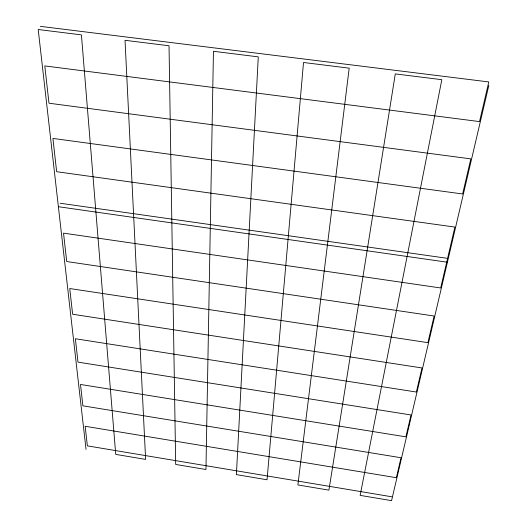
<?xml version="1.0" encoding="UTF-8"?>
<svg xmlns="http://www.w3.org/2000/svg" width="527" height="527" viewBox="0 0 527 527"><rect width="100%" height="100%" fill="white"/><g stroke="black" fill="none" stroke-linecap="round" stroke-linejoin="round"><path stroke-width="0.79" d="M488.799 85.519L391.574 500.65L360.145 495.38L441.824 79.682L395.29 73.899L328.914 490.143L297.88 484.939L349.19 68.167L303.519 62.489L267.044 479.768L236.399 474.623L258.276 56.863L213.448 51.29L205.952 469.517L175.689 464.445L169.029 45.77L125.024 40.302L145.623 459.399L115.736 454.393L81.415 34.881L38.201 29.505L86.039 449.412M40.362 26.35L488.799 81.935L479.537 121.592L44.795 65.921L48.978 103.213L470.828 158.871L462.634 193.969L52.917 138.423L56.652 171.71L454.9 227.078L440.677 287.966L63.53 233.138L66.712 261.53L434.129 316.022L427.911 342.649L69.742 288.532L72.621 314.237L422.002 367.958L416.376 392.035L75.368 338.742L77.983 362.121L411.02 414.973L405.909 436.85L80.486 384.46L82.884 405.823L401.027 457.739L396.37 477.706L85.17 426.271L87.37 445.862L391.904 496.809M60.183 203.238L447.594 258.362M58.392 206.716L447.416 262.222"/></g></svg>
